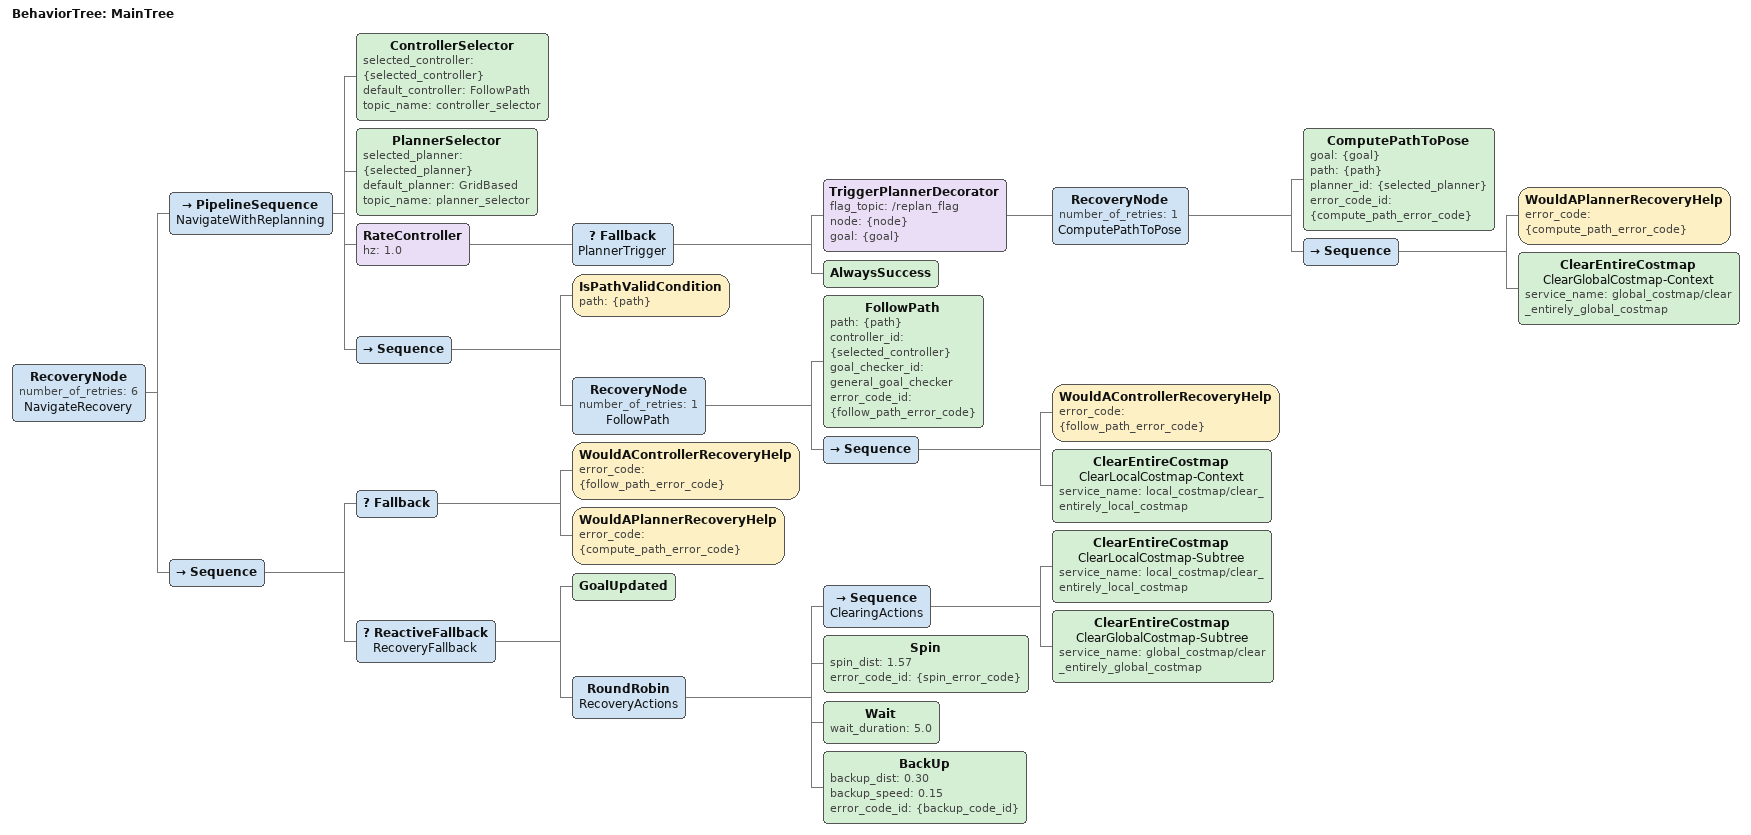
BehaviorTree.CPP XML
<root BTCPP_format="4" main_tree_to_execute="MainTree">
  <BehaviorTree ID="MainTree">

    <RecoveryNode number_of_retries="6" name="NavigateRecovery">
      <PipelineSequence name="NavigateWithReplanning">

        <!-- Controller & Planner 선택 -->
        <ControllerSelector selected_controller="{selected_controller}" default_controller="FollowPath" topic_name="controller_selector"/>
        <PlannerSelector selected_planner="{selected_planner}" default_planner="GridBased" topic_name="planner_selector"/>

        <RateController hz="1.0">
          <Fallback name="PlannerTrigger">
            <TriggerPlannerDecorator flag_topic="/replan_flag" node="{node}" goal="{goal}">
              <RecoveryNode number_of_retries="1" name="ComputePathToPose">
                <ComputePathToPose goal="{goal}" path="{path}" planner_id="{selected_planner}" error_code_id="{compute_path_error_code}" />
                <Sequence>
                  <WouldAPlannerRecoveryHelp error_code="{compute_path_error_code}" />
                  <ClearEntireCostmap name="ClearGlobalCostmap-Context" service_name="global_costmap/clear_entirely_global_costmap" />
                </Sequence>
              </RecoveryNode>
            </TriggerPlannerDecorator>

            <AlwaysSuccess />
          </Fallback>
        </RateController>

        <!-- FollowPath는 항상 path="{path}"를 받음 -->

        <Sequence>
          <IsPathValidCondition path="{path}" />
          <RecoveryNode number_of_retries="1" name="FollowPath">
            <FollowPath path="{path}" controller_id="{selected_controller}" goal_checker_id="general_goal_checker" error_code_id="{follow_path_error_code}" />
            <Sequence>
              <WouldAControllerRecoveryHelp error_code="{follow_path_error_code}" />
              <ClearEntireCostmap name="ClearLocalCostmap-Context" service_name="local_costmap/clear_entirely_local_costmap" />
            </Sequence>
          </RecoveryNode>
        </Sequence>

      </PipelineSequence>

      <!-- 실패 시 회복 전략 -->
      <Sequence>
        <Fallback>
          <WouldAControllerRecoveryHelp error_code="{follow_path_error_code}" />
          <WouldAPlannerRecoveryHelp error_code="{compute_path_error_code}" />
        </Fallback>
        <ReactiveFallback name="RecoveryFallback">
          <GoalUpdated />
          <RoundRobin name="RecoveryActions">
            <Sequence name="ClearingActions">
              <ClearEntireCostmap name="ClearLocalCostmap-Subtree" service_name="local_costmap/clear_entirely_local_costmap" />
              <ClearEntireCostmap name="ClearGlobalCostmap-Subtree" service_name="global_costmap/clear_entirely_global_costmap" />
            </Sequence>
            <Spin spin_dist="1.57" error_code_id="{spin_error_code}" />
            <Wait wait_duration="5.0" />
            <BackUp backup_dist="0.30" backup_speed="0.15" error_code_id="{backup_code_id}" />
          </RoundRobin>
        </ReactiveFallback>
      </Sequence>
    </RecoveryNode>

  </BehaviorTree>
</root>
